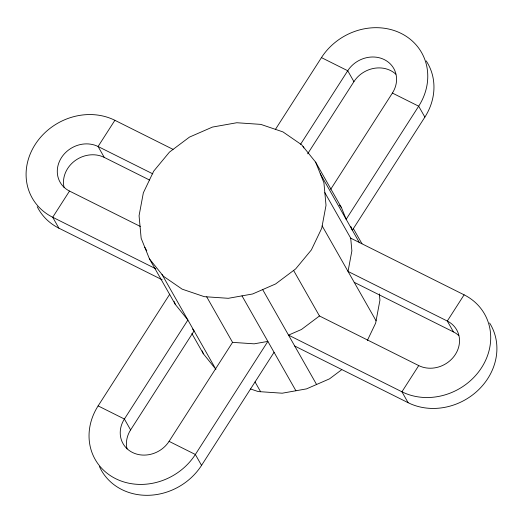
<?xml version="1.0" encoding="UTF-8"?>
<svg xmlns="http://www.w3.org/2000/svg" width="523" height="523" viewBox="0 0 523 523"><rect width="100%" height="100%" fill="white"/><g stroke="black" fill="none" stroke-linecap="round" stroke-linejoin="round"><path stroke-width="0.78" d="M367.355 340.48L375.645 323.129L379.927 300.228L379.338 293.88M173.035 149.369L114.883 120.303L98.076 146.512A27.242 24.117 -29.6 0 0 61.459 157.626A27.242 24.117 -29.6 0 0 69.507 191.065L52.705 217.267L58.896 228.172L162.117 279.753M206.696 296.829L232.558 342.356L254.158 343.833L267.874 341.395L195.354 454.487A59.289 52.49 -29.6 0 1 115.655 478.676A59.289 52.49 -29.6 0 1 98.128 405.9L169.766 294.174M275.307 129.58L321.455 57.615A59.289 52.49 -29.6 0 1 401.154 33.426A59.289 52.49 -29.6 0 1 418.681 106.202L424.872 117.1L352.352 230.198L350.887 226.564M300.562 144.309L347.73 70.742A27.242 24.117 -29.6 0 1 384.353 59.635A27.242 24.117 -29.6 0 1 392.4 93.068L330.686 189.319M127.037 448.95A27.242 24.117 -29.6 0 1 130.6 429.932L194.079 330.928L192.575 329.059M307.635 153.834L353.927 81.647A27.242 24.117 -29.6 0 1 395.839 74.181M392.4 93.068L418.681 106.202L346.161 219.294L341.48 207.664L315.617 162.137L301.64 144.779L282.956 131.907L260.833 124.389L236.782 122.742L212.449 127.076L189.476 137.098L169.445 152.121L153.71 171.126L143.348 192.817L139.066 215.718L141.151 238.259L149.467 258.911L175.329 304.438L187.888 320.03L124.402 419.028A27.242 24.117 -29.6 0 0 132.456 452.467A27.242 24.117 -29.6 0 0 169.073 441.353L232.558 342.356M99.475 466.634A59.289 52.49 -29.6 0 0 147.663 495.314A59.289 52.49 -29.6 0 0 201.545 465.385L274.065 352.293M324.842 192.634L350.704 238.161L464.104 294.828L447.296 321.037A27.242 24.117 -29.6 0 1 455.35 354.476A27.242 24.117 -29.6 0 1 418.733 365.59L401.925 391.792L408.117 402.697A59.289 52.49 -29.6 0 0 478.761 389.602A59.289 52.49 -29.6 0 0 489.6 323.005M418.733 365.59L319.461 315.977L301.47 329.477L288.526 335.125L401.925 391.792A59.289 52.49 -29.6 0 0 481.624 367.604A59.289 52.49 -29.6 0 0 464.104 294.828M341.728 369.689L329.516 378.848L306.55 388.87L282.211 393.204L258.159 391.557L250.53 388.968M321.455 57.615L347.73 70.742L353.927 81.647M152.821 173.871L98.076 146.512L104.267 157.41L149.526 180.03M354.221 282.328L453.493 331.935A27.242 24.117 -29.6 0 1 458.782 335.583M69.507 191.065L140.308 226.446M155.926 268.855L52.705 217.267A59.289 52.49 -29.6 0 1 35.178 144.492A59.289 52.49 -29.6 0 1 114.883 120.303M294.724 346.023L408.117 402.697M98.128 405.9L124.402 419.028L130.6 429.932M169.073 441.353L195.354 454.487L201.545 465.385M339.466 205.166L341.48 207.664M149.467 258.911L163.444 276.268L182.128 289.141L204.251 296.659L228.296 298.306L252.635 293.972L275.601 283.95L295.639 268.927L311.375 249.922L321.73 228.231L326.019 205.33L323.927 182.789L315.617 162.137M191.856 333.524L203.382 353.81L215.934 369.401L162.025 274.503M453.493 331.935L447.296 321.037L348.03 271.43L351.881 250.857L350.704 238.161M353.234 228.355L361.975 243.744M320.298 173.767L359.504 242.79M303.059 146.545L303.856 147.944M322.168 225.903L376.076 320.802M293.599 270.45L319.461 315.977M262.664 289.598L316.578 384.497M242.005 295.868L295.92 390.766M255.041 381.934L260.604 391.727M144.786 247.274L146.773 250.779M202.205 350.9L203.382 353.81M174.159 301.529L175.329 304.438M426.212 60.923A59.289 52.49 -29.6 0 1 424.872 117.1M64.094 187.548A27.242 24.117 -29.6 0 1 74.815 160.849A27.242 24.117 -29.6 0 1 104.267 157.41M58.896 228.172A59.289 52.49 -29.6 0 1 37.225 206.696"/></g></svg>
